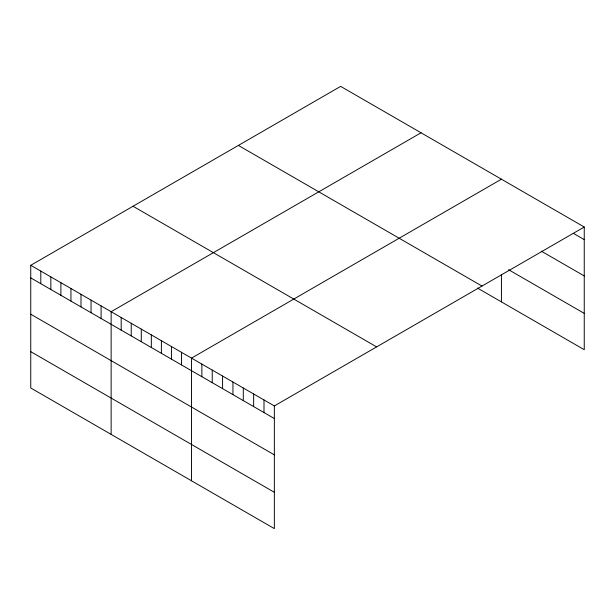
<?xml version="1.0" encoding="UTF-8"?>
<svg xmlns="http://www.w3.org/2000/svg" width="615" height="615" viewBox="0 0 615 615"><rect width="100%" height="100%" fill="white"/><g stroke="black" fill="none" stroke-linecap="round" stroke-linejoin="round"><path stroke-width="0.92" d="M584.25 227.02L274.351 405.938L274.351 528.623L30.75 387.98L30.75 265.296L340.649 86.377L584.25 227.02L584.25 349.704L477.463 288.051M421.037 132.786L111.138 311.705L111.138 434.398M501.425 179.196L191.526 358.115L191.526 480.807M573.895 233.646L584.25 239.619M541.246 251.12L584.25 275.95M508.59 269.701L584.25 313.381M238.382 145.417L481.983 286.06M133.017 206.248L376.618 346.891M30.75 265.296L274.351 405.938M30.75 277.895L274.351 418.538M30.75 314.227L274.351 454.869M30.75 351.657L274.351 492.3M501.425 274.874L501.425 301.888M263.996 399.958L263.996 412.565M253.649 393.984L253.649 406.584M243.294 388.004L243.294 400.603M232.939 382.03L232.939 394.63M222.584 376.049L222.584 388.649M212.237 370.069L212.237 382.676M201.881 364.095L201.881 376.695M181.479 352.318L181.479 364.918M171.431 346.514L171.431 359.114M161.384 340.71L161.384 353.318M151.336 334.914L151.336 347.513M141.281 329.11L141.281 341.709M131.233 323.305L131.233 335.913M121.186 317.509L121.186 330.109M101.091 305.901L101.091 318.509M91.043 300.105L91.043 312.704M80.996 294.301L80.996 306.9M70.948 288.496L70.948 301.104M60.893 282.7L60.893 295.3M50.845 276.896L50.845 289.504M40.798 271.092L40.798 283.7"/></g></svg>
